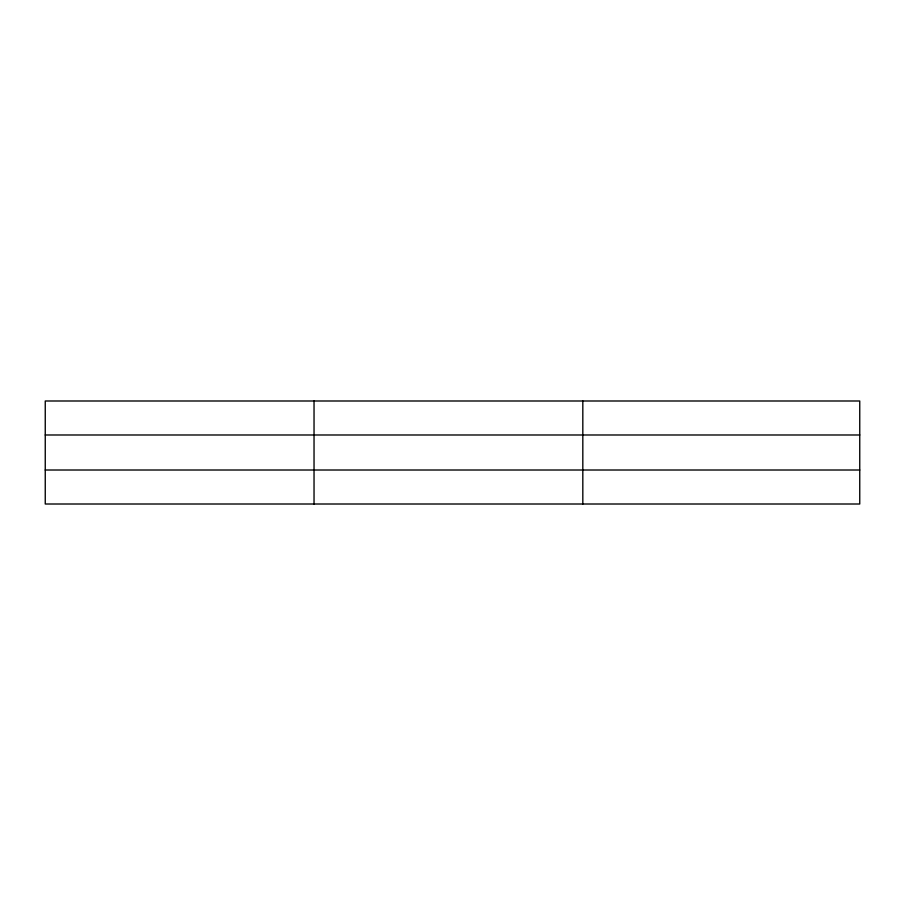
<?xml version="1.0" encoding="UTF-8"?>
<svg xmlns="http://www.w3.org/2000/svg" width="905" height="905" viewBox="0 0 905 905"><rect width="100%" height="100%" fill="white"/><g stroke="black" fill="none" stroke-linecap="round" stroke-linejoin="round"><path stroke-width="1.36" d="M314.035 400.994L314.035 504.006M582.82 400.994L582.82 504.006M859.75 434.988L859.75 400.994L45.25 400.994L45.25 504.006L859.75 504.006L859.75 434.988L45.25 434.988M45.25 470.012L859.75 470.012"/></g></svg>
